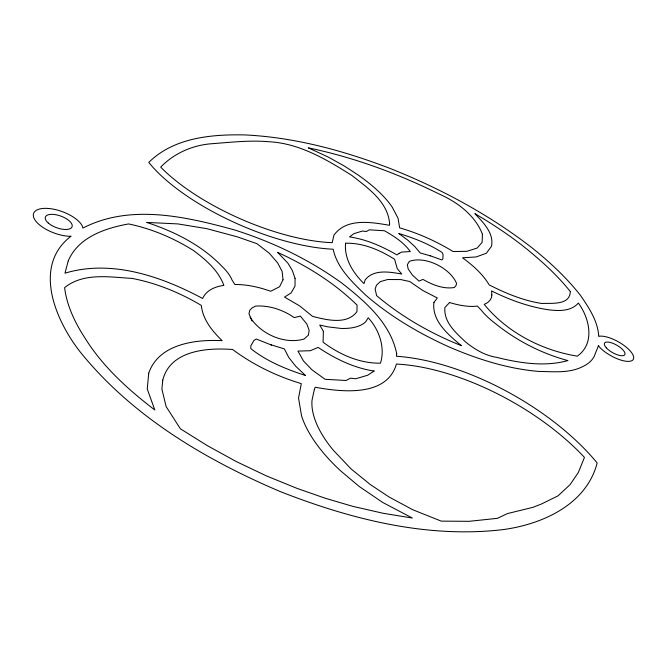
<?xml version="1.0" encoding="UTF-8"?>
<svg xmlns="http://www.w3.org/2000/svg" width="667" height="667" viewBox="0 0 667 667"><rect width="100%" height="100%" fill="white"/><g stroke="black" fill="none" stroke-linecap="round" stroke-linejoin="round"><path stroke-width="1" d="M429.89 255.628L441.871 259.947L442.905 258.746L443.055 254.527L442.121 252.485C428.789 243.864 413.924 238.036 398.766 233.5L407.762 240.137L414.766 246.507L420.185 252.935L430.49 255.886M271.602 345.097L256.286 339.028L253.902 340.495L250.792 345.923L250.842 348.649C266.917 361.422 286.143 369.243 305.544 375.488L295.664 366.208L288.778 357.487L284.375 348.941L270.86 344.739M250.092 317.192C260.73 334.067 284.359 344.714 304.06 339.044L308.387 335.168L309.163 330.307L306.845 324.037L300.333 316.066L294.297 317.617C283.066 309.913 269.235 305.127 255.536 306.086L251.893 308.046L249.758 310.305L248.958 313.698L252.043 320.985M295.064 278.347L295.006 286.085L291.095 292.98L284.501 297.09L299.658 305.903L312.54 316.375C326.497 319.91 347.082 325.196 356.97 311.572L357.053 305.127C334.242 282.65 306.637 265.666 277.639 252.384L287.936 263.19L292.296 270.385L295.064 278.347M323.37 331.282L323.086 342.204C339.503 354.536 359.638 363.523 380.498 363.165C385.351 347.282 379.215 329.857 368.209 317.75L365.916 321.469A69.685 29.64 24.8 0 1 341.237 328.447L327.889 326.863L319.726 325.029L323.37 331.282M482.399 234.167L482.149 242.363L477.055 248.107L466.725 251.342L453.026 251.501C436.376 241.312 418.409 233.267 399.641 227.847L398.074 218.326L392.238 207.154A110.122 40.729 24.2 0 0 358.212 175.062L344.647 166.216L328.406 157.145L308.296 147.849C353.402 157.229 396.965 173.237 438.244 193.58C456.637 201.651 474.921 214.774 482.399 234.167M570.327 291.579C569.885 305.619 551.384 302.96 541.829 303.485C523.295 300.659 505.828 293.363 489.211 284.909C482.608 273.895 472.82 265.291 462.514 257.796L476.213 256.937L486.326 253.26L491.521 246.248C494.122 232.991 483.066 222.411 474.879 213.64C496.198 226.18 516.792 240.07 535.468 256.336A204.135 78.297 26.2 0 1 570.335 291.579M433.909 302.56C431.724 321.202 448.482 334.801 461.356 345.664C430.782 333.417 401.776 316.967 376.613 295.623L375.129 289.011L376.488 285.159L380.315 281.632L387.594 279.531L400.717 279.565L409.763 281.532L422.87 290.562L437.294 297.957L433.909 302.56M389.603 223.695L389.503 225.288C371.327 222.186 346.315 217.742 333.925 235.209L332.208 242.671A127.806 47.465 23.6 0 1 160.697 167.1C173.904 153.46 192.163 145.323 211.03 143.78C230.482 142.338 249.867 140.037 269.335 141.763C299.766 143.413 326.922 159.696 352.093 175.613C367.8 187.994 388.061 201.884 389.603 223.695M396.682 353.677L396.456 356.261A168.109 78.739 29.4 0 1 597.157 462.965C586.41 504.827 541.712 524.587 502.384 529.69C426.48 538.486 350.375 519.126 280.148 491.529C204.977 459.555 131.933 416.166 80.082 351.801C55.686 320.619 31.958 266.05 71.061 236.176L70.002 236.31A26.221 11.439 20 0 1 35.309 220.469A26.221 11.439 20 0 1 50.492 208.688A26.221 11.439 20 0 1 82.55 226.572L82.891 228.089C130.14 203.643 185.768 216.575 234.234 229.848C272.603 241.929 309.346 259.53 341.954 283.183C365.299 301.484 390.545 323.187 396.682 353.677M148.724 373.17L147.257 389.003L154.802 409.988C128.281 389.678 102.976 366.933 85.184 338.344A246.598 114.207 25.1 0 1 64.616 287.619C83.608 272.344 109.721 277.138 132.141 278.414C156.628 283.125 179.957 292.713 201.351 305.436C202.76 319.568 212.231 331.082 222.153 340.67C195.323 339.27 158.771 343.905 148.724 373.17M162.781 380.09L161.898 389.128L166.125 406.562L180.398 428.823L207.545 445.764L236.226 461.531L266.725 476.03L296.865 488.311L325.079 498.191L352.876 506.37L383.308 513.315L412.364 518.042L382.766 502.493L359.471 486.66L340.812 471.027A142.63 68.042 28.5 0 1 301.559 415.908L298.533 398.057L301.301 383.642C276.73 376.213 253.252 364.932 232.675 349.516C207.103 347.549 170.177 350.342 162.781 380.09M345.581 243.222C344.03 258.671 353.16 273.145 364.015 283.592L365.216 279.79C373.82 268.951 389.803 271.944 401.751 274.029L397.265 268.651L394.614 259.305C380.032 250.075 363.156 242.746 345.581 243.222M491.862 294.964C491.921 299.466 488.219 302.943 484.209 304.335C507.095 332.5 541.771 350.333 577.238 356.153C595.373 343.622 589.62 318.292 578.364 303.051C570.91 311.697 558.137 311.03 547.874 309.688C528.164 306.695 509.346 299.741 491.546 290.929L491.862 294.964M598.474 345.714L594.064 356.687A135.76 51.751 27.3 0 1 582.991 366.458C569.351 373.528 553.46 371.586 538.703 371.419C508.162 368.859 478.631 359.521 450.55 347.59C420.06 334.017 390.92 316.975 365.633 295.072C352.293 282.158 337.135 268.034 333.15 249.208A133 49.675 23.6 0 1 148.791 162.423C173.804 137.535 211.656 134.192 245.131 134.934C294.997 137.369 343.688 150.642 390.112 168.468C440.545 188.494 488.869 214.399 531.841 247.682C549.666 261.973 566.525 277.555 580.623 295.598C589.061 307.871 597.832 321.06 598.741 336.376L599.166 336.26A21.511 7.896 29.5 0 1 627.188 347.982A21.511 7.896 29.5 0 1 627.839 361.381A21.511 7.896 29.5 0 1 599.708 347.332L598.474 345.714M314.307 389.603L311.998 400.3A126.188 60.197 28.5 0 0 333.408 450.317L351.034 468.893L370.252 484.509L389.078 496.998L412.765 509.746L441.262 521.127L469.076 521.319L497.482 518.326L507.429 513.582L532.983 507.32L541.537 503.96L558.021 495.848L570.077 484.634L578.347 472.486L584.45 457.387A163.523 77.064 29.5 0 0 396.448 364.049C386.827 397.349 341.471 392.021 315.224 387.244L314.307 389.603M456.57 283.425L456.028 285.543L454.335 287.51C443.405 289.336 432.308 284.759 422.953 279.39L419.026 281.124L412.273 274.912L408.162 268.909L407.337 264.732L409.371 261.356C425.413 255.553 450.308 268.167 456.57 283.425M68.234 260.897L64.982 273.17C111.647 259.163 161.331 276.396 202.643 298.483C206.286 290.153 215.399 286.51 223.854 285.384C218.384 270.402 205.845 259.755 193.438 250.475C173.462 237.994 151.684 228.689 128.564 223.937C105.178 228.164 78.256 237.169 68.234 260.897M283.025 279.756L279.615 286.702L270.777 291.254L262.715 288.669A65.549 29.698 24.3 0 0 234.876 284.509L232.008 279.973A57.52 25.446 22.4 0 0 222.219 266.567C201.726 245.148 174.554 231.591 146.69 222.419L177.856 223.912L206.903 228.681L237.602 236.935L256.912 243.68L269.193 253.152L277.53 262.74L282.133 271.411L283.025 279.756M449.55 302.551L444.897 307.545C443.555 322.219 456.02 332.966 465.733 342.079C474.804 349.4 484.692 355.369 496.348 357.295C519.593 363.048 544.397 367.075 567.934 360.58C541.062 353.402 515.95 340.278 494.38 322.761A49.141 18.709 28.2 0 1 481.349 310.255L477.347 306.095C467.951 307.212 458.537 305.169 449.55 302.551M399.191 253.327L396.923 254.911C382.233 246.431 366.466 239.361 349.541 236.918L353.852 233.675L362.481 231.04L366.358 231.516L369.251 229.823L384.45 230.757C394.105 236.218 403.735 242.404 410.297 251.551L401.734 252.068L399.191 253.327M374.079 371.027L367.734 375.229L355.603 378.781L350.55 378.147L346.023 380.498L325.096 379.298L311.939 369.785L303.485 360.98L297.941 351.084L310.272 350.734L318.142 347.39C335.042 358.713 353.785 367.992 374.079 371.027M606.303 347.824A11.656 4.277 29.5 0 0 624.145 355.286A11.656 4.277 29.5 0 0 613.507 343.572A11.656 4.277 29.5 0 0 606.303 347.824M48.307 223.045A14.19 6.186 20 0 0 71.386 227.822A14.19 6.186 20 0 0 56.528 214.857A14.19 6.186 20 0 0 48.307 223.045"/></g></svg>
